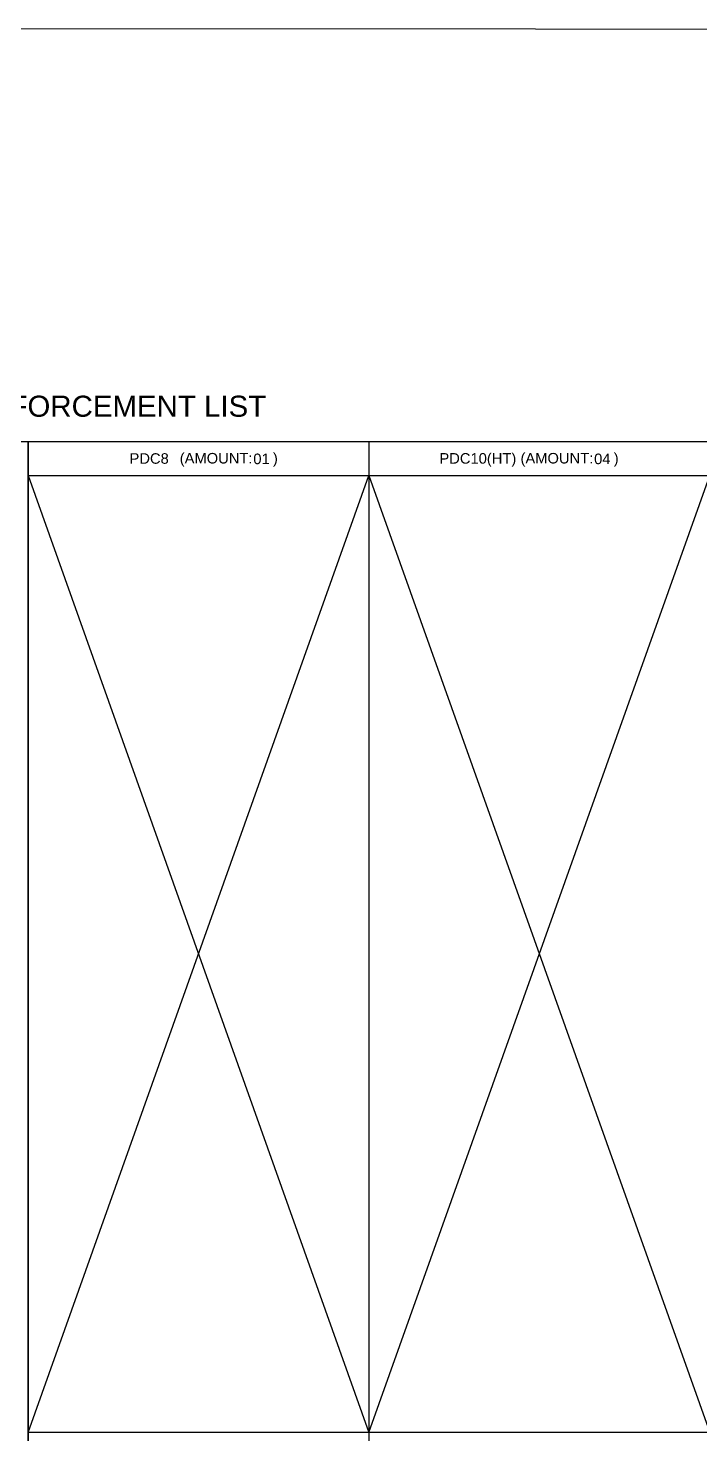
# Model space of a CAD drawing. Header units: millimetres. Extents: x 49323 to 538172, y -39336 to 181761.
# Drawn here: x 482227 to 487009, y 136951 to 146960 of the extents above; entities that cross this region are included whole.
import ezdxf
from ezdxf.enums import TextEntityAlignment as Align

# ---------------------------------------------------------------- set-up
doc = ezdxf.new("R2010")
doc.units = ezdxf.units.MM
for name, color, linetype in [('A-ANNO-LEAD', 4, 'Continuous'), ('TIT1', 3, 'Continuous'), ('TXT', 3, 'Continuous')]:
    doc.layers.add(name, color=color, linetype=linetype)
doc.layers.add('NDC_S_DIM', color=1, linetype='Continuous', lineweight=15)
doc.styles.add('ARIAL', font='arial.ttf', dxfattribs={"width": 0.8})
doc.styles.add('NDC_ARIAL', font='arial.ttf', dxfattribs={"width": 0.85})

# ---------------------------------------------------------------- blocks, each defined once
blk = doc.blocks.new('DÁDAS')
at = {"layer": 'TIT1', "color": 2, "style": 'NDC_ARIAL'}
blk.add_text('(AMOUNT:     )', height=75, dxfattribs=at).set_placement((-42061, 55767), align=Align.MIDDLE)

msp = doc.modelspace()

# ---------------------------------------------------------------- linework, layer by layer
at = {"layer": 'A-ANNO-LEAD'}
msp.add_lwpolyline([(473036.9, 130339.8), (494371.9, 130326.6), (494371.9, 146946.6), (473036.9, 146959.8)], close=True, dxfattribs=at)
at = {"layer": 'TIT1', "color": 2}
for p, q in [((480315.3, 144015.6), (482227, 144015.6)), ((482227, 144015.6), (494372, 144015.6))]:
    msp.add_line(p, q, dxfattribs=at)
at = {"layer": 'TIT1'}
for p, q in [((482227, 134691.6), (482227, 144015.6)), ((482227, 144015.6), (482227, 134691.6)), ((484653.1, 144015.6), (484653.1, 134691.6)), ((482227, 143775.6), (494372, 143775.6)), ((494357.5, 136961), (482227, 136961))]:
    msp.add_line(p, q, dxfattribs=at)
at = {"layer": 'TIT1', "color": 8}
for p, q in [((482227, 136961), (484653.1, 143775.6)), ((482227, 143775.6), (484653.1, 136961)), ((484653.1, 136961), (487079.2, 143775.6)), ((484653.1, 143775.6), (487079.2, 136961))]:
    msp.add_line(p, q, dxfattribs=at)

# ---------------------------------------------------------------- block references
at = {"layer": 'NDC_S_DIM'}
for p in [(525716.6, 88121.2), (528142.7, 88121.2)]:
    msp.add_blockref('DÁDAS', p, dxfattribs=at)

# ---------------------------------------------------------------- texts
at = {"layer": 'TIT1', "color": 2, "style": 'NDC_ARIAL'}
for s, p in [('PDC8', (483088.8, 143895.6)), ('01', (483888.6, 143892.9)), ('PDC10(HT)', (485428.7, 143887.1)), ('04', (486314.7, 143892.9))]:
    msp.add_text(s, height=75, dxfattribs=at).set_placement(p, align=Align.MIDDLE)
at = {"layer": 'TXT', "color": 3, "style": 'ARIAL'}
msp.add_text('COLUMN REINFORCEMENT LIST', height=150, dxfattribs=at).set_placement((480627.5, 144192.9))

doc.saveas('drawing.dxf')
